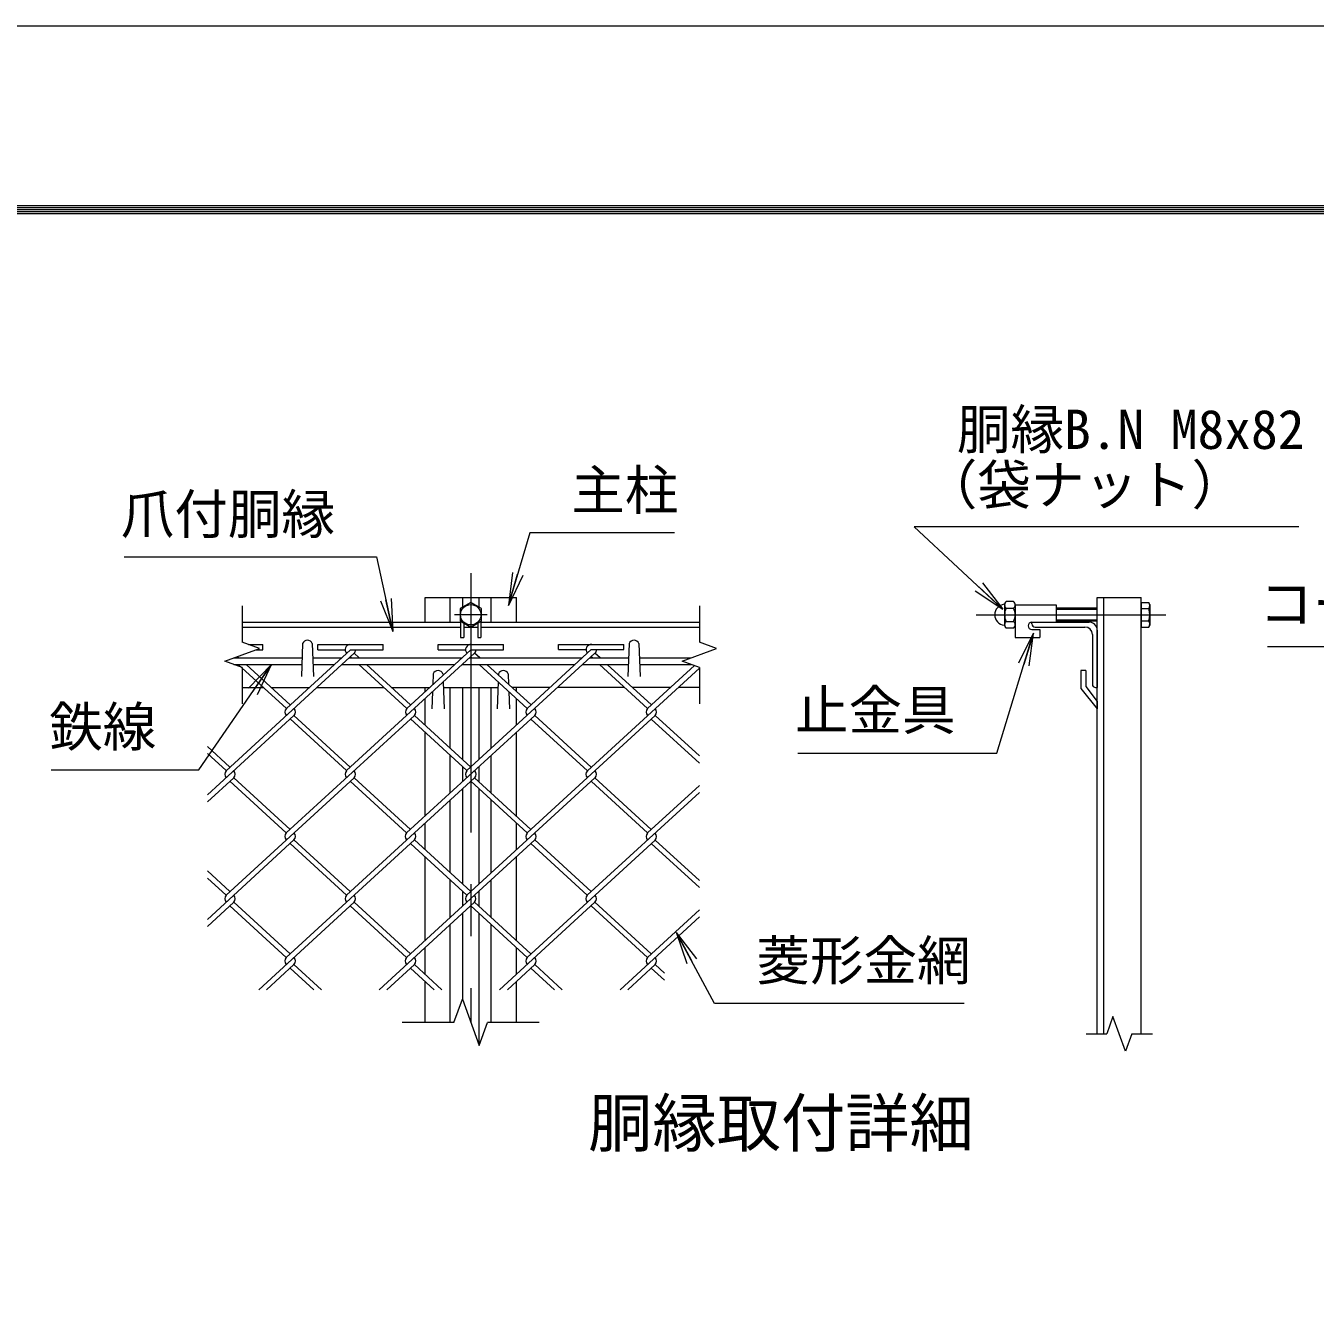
# Model space of a CAD drawing. Units: millimetres, scale not verified. Extents: x -4200 to 4200, y -2970 to 2970.
# Drawn here: x 1093 to 2672, y 1421 to 2970 of the extents above; entities that cross this region are included whole.
import ezdxf
from ezdxf.enums import TextEntityAlignment as Align

# ---------------------------------------------------------------- set-up
doc = ezdxf.new("R2010")
doc.units = ezdxf.units.MM
doc.header["$LTSCALE"] = 10
doc.linetypes.add('USER1', pattern=[50.8, 31.75, -6.35, 6.35, -6.35])
for name, color, linetype, lineweight in [('0-0_D-STR1', 1, 'Continuous', 18), ('0-1_D-STR-DIM', 7, 'Continuous', 13), ('0-2_0', 7, 'Continuous', 18), ('0-5_D-STR3', 3, 'Continuous', 13), ('0-6_D-BMK', 2, 'USER1', 13), ('0-7_D-STR2', 7, 'Continuous', 13), ('0-8_D-STR-TXT', 7, 'Continuous', 13), ('0-9_D-TTL', 7, 'Continuous', 18)]:
    doc.layers.add(name, color=color, linetype=linetype, lineweight=lineweight)
doc.layers.add('0-4_D-TTL-TXT', color=7, linetype='Continuous')
doc.styles.add('ＭＳ ゴシック', font='')
doc.styles.get('ＭＳ ゴシック').set_extended_font_data('MS Gothic')

# ---------------------------------------------------------------- blocks, each defined once
blk = doc.blocks.new('_Open')
at = {"layer": '0-2_0'}
blk.add_line((-10, 1.667), (0, 0), dxfattribs=at)
blk.add_lwpolyline([(-10, -1.667), (0, 0), (-10, 0)], dxfattribs=at)

msp = doc.modelspace()

# ---------------------------------------------------------------- linework, layer by layer
at = {"layer": '0-0_D-STR1'}
for p, q in [((1581.5, 2269.89), (1693.5, 2269.89)), ((1581.5, 2239.89), (1581.5, 2269.89)), ((1612.5, 2239.89), (1612.5, 2269.89)), ((1627.5, 2269.89), (1627.5, 2258.12)), ((1647.5, 2269.89), (1647.5, 2258.12)), ((1662.5, 2239.89), (1662.5, 2269.89)), ((1693.5, 2239.89), (1693.5, 2269.89)), ((2404.81, 1735.94), (2404.81, 2269.89)), ((2404.81, 2269.89), (2458.81, 2269.89)), ((2412.81, 1735.94), (2412.81, 2269.89)), ((2458.81, 1735.94), (2458.81, 2269.89)), ((1357.5, 2239.89), (1625, 2239.89)), ((1357.5, 2233.89), (1625, 2233.89)), ((1629, 2233.89), (1646, 2233.89)), ((1650, 2239.89), (1917.5, 2239.89)), ((1650, 2233.89), (1917.5, 2233.89)), ((2324.81, 2237.89), (2324.81, 2239.89)), ((2324.81, 2239.89), (2394.81, 2239.89)), ((2328.81, 2233.89), (2389.81, 2233.89)), ((2404.81, 2229.89), (2404.81, 2159.89)), ((1431.5, 2213.63), (1430.09, 2173.38)), ((1443.5, 2213.63), (1444.9, 2173.38)), ((1831.5, 2213.63), (1830.09, 2173.38)), ((1843.5, 2213.63), (1844.9, 2173.38)), ((2398.81, 2224.89), (2398.81, 2163.89)), ((2390.81, 2180.64), (2390.81, 2160.89)), ((1591.5, 2176.64), (1591.04, 2163.43)), ((1603.5, 2176.64), (1603.56, 2174.9)), ((1603.85, 2166.7), (1605, 2133.64)), ((1671.15, 2166.68), (1670, 2133.64)), ((1671.5, 2176.64), (1671.44, 2175.09)), ((1683.5, 2176.64), (1683.95, 2163.63)), ((1357.5, 2159.89), (1383.68, 2159.89)), ((1393.13, 2159.89), (1439.72, 2159.89)), ((1449.19, 2159.89), (1531.14, 2159.89)), ((1540.59, 2159.89), (1587.17, 2159.89)), ((1581.5, 2154.69), (1581.5, 2159.89)), ((1590.73, 2154.69), (1590, 2133.64)), ((1604.08, 2159.89), (1670.91, 2159.89)), ((1612.5, 2085.33), (1612.5, 2159.89)), ((1627.5, 2159.89), (1627.5, 2071.58)), ((1647.5, 2159.89), (1647.5, 2071.58)), ((1662.5, 2085.33), (1662.5, 2159.89)), ((1684.27, 2154.66), (1685, 2133.64)), ((1734.63, 2159.89), (1688.04, 2159.89)), ((1693.5, 2154.88), (1693.5, 2159.89)), ((1826.02, 2159.89), (1743.86, 2159.89)), ((1882.08, 2159.89), (1835.5, 2159.89)), ((1917.5, 2159.89), (1891.55, 2159.89)), ((2384.81, 2158.64), (2404.81, 2133.64)), ((2390.81, 2160.89), (2404.81, 2142.79)), ((2402.81, 2159.89), (2404.81, 2159.89)), ((1581.5, 2113.71), (1581.5, 2146.22)), ((1693.5, 2113.74), (1693.5, 2146.2)), ((2404.81, 2142.79), (2404.81, 2133.64)), ((1581.5, 2002.43), (1581.5, 2105.06)), ((1693.5, 2002.43), (1693.5, 2105.06)), ((1612.5, 2030.83), (1612.5, 2076.65)), ((1662.5, 2030.83), (1662.5, 2076.65)), ((1627.5, 2062.9), (1627.5, 2044.58)), ((1647.5, 2062.9), (1647.5, 2044.58)), ((1612.5, 1932.85), (1612.5, 2022.15)), ((1627.5, 2035.9), (1627.5, 1919.11)), ((1647.5, 2035.9), (1647.5, 1919.11)), ((1662.5, 1932.85), (1662.5, 2022.15)), ((1581.5, 1961.26), (1581.5, 1993.75)), ((1693.5, 1961.26), (1693.5, 1993.75)), ((1581.5, 1849.95), (1581.5, 1952.58)), ((1693.5, 1849.95), (1693.5, 1952.58)), ((1612.5, 1878.35), (1612.5, 1924.17)), ((1662.5, 1878.35), (1662.5, 1924.17)), ((1627.5, 1910.42), (1627.5, 1892.1)), ((1647.5, 1910.42), (1647.5, 1892.1)), ((1627.5, 1883.42), (1627.5, 1777.36)), ((1647.5, 1883.42), (1647.5, 1722.41)), ((1612.5, 1749.89), (1612.5, 1869.67)), ((1662.5, 1749.89), (1662.5, 1869.67)), ((1581.5, 1808.78), (1581.5, 1841.27)), ((1693.5, 1808.78), (1693.5, 1841.27)), ((1581.5, 1749.89), (1581.5, 1800.1)), ((1693.5, 1749.89), (1693.5, 1800.1))]:
    msp.add_line(p, q, dxfattribs=at)
msp.add_lwpolyline([(2390.81, 2180.64), (2384.81, 2180.64), (2384.81, 2158.64)], dxfattribs=at)
for centre, radius, start, end in [((2328.81, 2237.89), 4, 180, 270), ((2389.81, 2224.89), 9, 0, 90), ((2394.81, 2229.89), 10, 0, 90), ((1437.5, 2211.13), 6.5, 22.61986, 157.38014), ((1837.5, 2211.13), 6.5, 22.61986, 157.38014), ((1597.5, 2174.14), 6.5, 22.61986, 157.38014), ((1677.5, 2174.14), 6.5, 22.61986, 157.38014), ((2402.81, 2163.89), 4, 180, 270)]:
    msp.add_arc(centre, radius, start, end, dxfattribs=at)
at = {"layer": '0-1_D-STR-DIM'}
for p, q in [((1357.5, 2259.89), (1357.5, 2215.28)), ((1917.5, 2259.89), (1917.5, 2215.28)), ((1378.64, 2207.58), (1357.5, 2215.28)), ((1336.36, 2192.19), (1378.64, 2207.58)), ((1357.5, 2184.49), (1336.36, 2192.19)), ((1357.5, 2184.49), (1357.5, 2139.89)), ((1917.5, 2184.49), (1917.5, 2139.89)), ((1616.98, 1749.89), (1627.24, 1778.08)), ((1627.24, 1778.08), (1647.76, 1721.69)), ((2424.11, 1757.08), (2416.42, 1735.94)), ((2439.51, 1714.8), (2424.11, 1757.08)), ((1616.98, 1749.89), (1553.5, 1749.89)), ((1647.76, 1721.69), (1658.02, 1749.89)), ((1721.5, 1749.89), (1658.02, 1749.89)), ((2391.31, 1735.94), (2416.42, 1735.94)), ((2447.2, 1735.94), (2439.51, 1714.8)), ((2447.2, 1735.94), (2472.31, 1735.94))]:
    msp.add_line(p, q, dxfattribs=at)
msp.add_lwpolyline([(1917.5, 2184.49), (1896.36, 2192.19), (1938.64, 2207.58), (1917.5, 2215.28)], dxfattribs=at)
at = {"layer": '0-5_D-STR3'}
for p, q in [((2291.31, 2261.35), (2291.31, 2236.66)), ((2291.31, 2261.35), (2291.31, 2236.66)), ((2302.31, 2265.09), (2293.31, 2265.09)), ((2304.31, 2261.35), (2304.31, 2236.66)), ((2304.31, 2261.35), (2304.31, 2236.66)), ((2304.31, 2260.89), (2354.31, 2260.89)), ((2304.31, 2260.89), (2304.31, 2220.89)), ((2354.31, 2260.89), (2354.31, 2239.89)), ((2458.81, 2263.9), (2468.02, 2263.9)), ((2458.81, 2263.9), (2458.81, 2233.87)), ((2469.41, 2261.49), (2468.02, 2263.9)), ((2469.41, 2261.49), (2469.41, 2236.29)), ((2293.31, 2256.99), (2302.31, 2256.99)), ((2404.81, 2256.89), (2354.31, 2256.89)), ((2404.81, 2255.39), (2354.31, 2255.39)), ((2458.81, 2256.39), (2468.02, 2256.39)), ((1625, 2241.09), (1625, 2220.89)), ((1629, 2238.78), (1629, 2220.89)), ((1646, 2238.78), (1646, 2220.89)), ((1650, 2241.09), (1650, 2220.89)), ((2293.31, 2240.79), (2302.31, 2240.79)), ((2302.31, 2232.69), (2293.31, 2232.69)), ((2324.81, 2239.89), (2354.31, 2239.89)), ((2324.81, 2230.89), (2334.31, 2230.89)), ((2334.31, 2230.89), (2334.31, 2220.89)), ((2404.81, 2242.39), (2354.31, 2242.39)), ((2404.81, 2240.89), (2354.31, 2240.89)), ((2458.81, 2241.38), (2468.02, 2241.38)), ((2458.81, 2233.87), (2468.02, 2233.87)), ((2469.41, 2236.29), (2468.02, 2233.87)), ((1625, 2220.89), (1629, 2220.89)), ((1646, 2220.89), (1650, 2220.89)), ((2304.31, 2220.89), (2334.31, 2220.89)), ((1347.18, 2196.13), (1430.89, 2196.13)), ((1444.11, 2196.13), (1479.27, 2196.13)), ((1488.74, 2196.13), (1626.72, 2196.13)), ((1635.96, 2196.13), (1774.18, 2196.13)), ((1783.41, 2196.13), (1830.89, 2196.13)), ((1844.11, 2196.13), (1907.18, 2196.13)), ((1347.52, 2188.13), (1430.61, 2188.13)), ((1444.39, 2188.13), (1470.54, 2188.13)), ((1480.01, 2188.13), (1617.99, 2188.13)), ((1627.23, 2188.13), (1765.45, 2188.13)), ((1774.68, 2188.13), (1830.61, 2188.13)), ((1844.39, 2188.13), (1907.52, 2188.13))]:
    msp.add_line(p, q, dxfattribs=at)
msp.add_lwpolyline([(1650.5, 2256.39), (1637.5, 2263.9), (1624.5, 2256.39), (1624.5, 2241.38), (1637.5, 2233.87), (1650.5, 2241.38)], close=True, dxfattribs=at)
msp.add_circle((1637.5, 2248.89), 12.5, dxfattribs=at)
for centre, radius, start, end in [((2292.31, 2248.89), 13, 97.16806, 262.83194), ((2290.56, 2262.78), 1, 277.16806, 350.16084), ((2296.39, 2261.04), 5.08, 127.21089, 232.78911), ((2299.23, 2261.04), 5.08, 307.21089, 52.78911), ((2462.53, 2260.14), 6.64, 325.61585, 34.38415), ((2308.71, 2248.89), 17.4, 152.26063, 207.73937), ((2286.91, 2248.89), 17.4, 332.26063, 27.73937), ((2444.34, 2248.89), 24.84, 342.4121, 17.5879), ((2290.56, 2234.99), 1, 16.57981, 82.83194), ((2296.41, 2236.74), 5.1, 127.42505, 232.57495), ((2299.21, 2236.74), 5.1, 307.42505, 52.57495), ((2324.81, 2235.39), 4.5, 90, 270), ((2462.53, 2237.63), 6.64, 325.61585, 34.38415)]:
    msp.add_arc(centre, radius, start, end, dxfattribs=at)
at = {"layer": '0-6_D-BMK'}
for p, q in [((1637.5, 2299.89), (1637.5, 1749.89)), ((1657.5, 2248.89), (1617.5, 2248.89)), ((2256.34, 2248.89), (2488.81, 2248.89))]:
    msp.add_line(p, q, dxfattribs=at)
at = {"layer": '0-7_D-STR2'}
for p, q in [((1365.13, 2212.5), (1382.69, 2212.5)), ((1382.69, 2206.1), (1382.69, 2212.5)), ((1450.15, 2206.1), (1450.15, 2212.5)), ((1450.15, 2212.5), (1530.15, 2212.5)), ((1530.15, 2206.1), (1530.15, 2212.5)), ((1597.61, 2206.1), (1597.61, 2212.5)), ((1597.61, 2212.5), (1677.61, 2212.5)), ((1677.61, 2206.1), (1677.61, 2212.5)), ((1745.17, 2206.2), (1745.17, 2212.6)), ((1745.17, 2212.6), (1825.17, 2212.6)), ((1825.17, 2206.2), (1825.17, 2212.6)), ((1494.89, 2201.76), (1337.97, 2057.97)), ((1353.58, 2196.13), (1351.76, 2197.8)), ((1374.58, 2206.1), (1382.69, 2206.1)), ((1490.15, 2206.1), (1411.69, 2134.2)), ((1450.15, 2206.1), (1483.73, 2206.1)), ((1642.22, 2201.87), (1485.31, 2058.08)), ((1490.15, 2206.1), (1530.15, 2206.1)), ((1491.56, 2196.13), (1490.15, 2197.42)), ((1501.03, 2196.13), (1494.89, 2201.76)), ((1637.61, 2206.1), (1559.14, 2134.2)), ((1597.61, 2206.1), (1631.18, 2206.1)), ((1789.68, 2201.87), (1632.76, 2058.08)), ((1639.02, 2196.13), (1637.49, 2197.53)), ((1637.61, 2206.1), (1677.61, 2206.1)), ((1648.49, 2196.13), (1642.22, 2201.87)), ((1785.17, 2206.2), (1706.6, 2134.2)), ((1745.17, 2206.2), (1778.75, 2206.2)), ((1786.47, 2196.13), (1784.94, 2197.53)), ((1785.17, 2206.2), (1825.17, 2206.2)), ((1795.94, 2196.13), (1789.68, 2201.87)), ((1411.69, 2134.2), (1352.83, 2188.13)), ((1416.42, 2138.54), (1362.31, 2188.13)), ((1559.14, 2134.2), (1500.29, 2188.13)), ((1563.88, 2138.54), (1509.76, 2188.13)), ((1706.6, 2134.2), (1647.75, 2188.13)), ((1711.33, 2138.54), (1657.22, 2188.13)), ((1917.5, 2183.66), (1780.32, 2057.96)), ((1854.05, 2134.2), (1795.2, 2188.13)), ((1858.79, 2138.54), (1804.67, 2188.13)), ((1911.37, 2186.72), (1854.05, 2134.2)), ((1421.05, 2125.64), (1315, 2028.46)), ((1568.5, 2125.63), (1411.58, 1981.84)), ((1485.31, 2058.08), (1416.32, 2121.3)), ((1490.04, 2062.42), (1421.05, 2125.64)), ((1715.95, 2125.63), (1559.03, 1981.84)), ((1632.76, 2058.08), (1563.77, 2121.3)), ((1637.5, 2062.42), (1568.51, 2125.64)), ((1863.41, 2125.63), (1706.49, 1981.84)), ((1780.32, 2057.96), (1711.21, 2121.29)), ((1785.06, 2062.3), (1715.95, 2125.63)), ((1917.5, 2067.38), (1858.67, 2121.29)), ((1917.5, 2076.06), (1863.41, 2125.63)), ((1342.59, 2062.42), (1315, 2087.7)), ((1337.85, 2058.08), (1315, 2079.02)), ((1347.32, 2049.4), (1315, 2019.78)), ((1494.78, 2049.4), (1337.85, 1905.6)), ((1411.58, 1981.84), (1342.59, 2045.06)), ((1416.32, 1986.18), (1347.32, 2049.4)), ((1642.24, 2049.4), (1485.31, 1905.6)), ((1559.03, 1981.84), (1490.04, 2045.06)), ((1563.77, 1986.18), (1494.78, 2049.4)), ((1789.68, 2049.39), (1632.76, 1905.6)), ((1706.49, 1981.84), (1637.5, 2045.06)), ((1711.23, 1986.18), (1642.24, 2049.4)), ((1853.93, 1981.83), (1785.36, 2044.67)), ((1858.67, 1986.17), (1789.68, 2049.39)), ((1917.5, 2040.08), (1853.93, 1981.83)), ((1917.5, 2031.4), (1780.22, 1905.6)), ((1421.05, 1973.16), (1315, 1875.98)), ((1568.51, 1973.16), (1411.58, 1829.36)), ((1485.31, 1905.6), (1416.32, 1968.82)), ((1490.04, 1909.94), (1421.05, 1973.16)), ((1715.96, 1973.16), (1559.03, 1829.36)), ((1632.76, 1905.6), (1564.18, 1968.44)), ((1637.5, 1909.94), (1568.51, 1973.16)), ((1863.41, 1973.15), (1706.49, 1829.36)), ((1780.22, 1905.6), (1711.23, 1968.82)), ((1784.95, 1909.94), (1715.96, 1973.16)), ((1917.5, 1914.9), (1858.67, 1968.81)), ((1917.5, 1923.58), (1863.41, 1973.15)), ((1342.59, 1909.94), (1315, 1935.22)), ((1337.85, 1905.6), (1315, 1926.54)), ((1347.32, 1896.92), (1315, 1867.3)), ((1416.32, 1833.7), (1347.32, 1896.92)), ((1494.78, 1896.92), (1377.97, 1789.89)), ((1563.77, 1833.7), (1494.78, 1896.92)), ((1642.24, 1896.92), (1525.43, 1789.89)), ((1711.23, 1833.7), (1642.24, 1896.92)), ((1789.69, 1896.92), (1672.88, 1789.89)), ((1858.68, 1833.7), (1789.69, 1896.92)), ((1411.58, 1829.36), (1342.59, 1892.58)), ((1559.03, 1829.36), (1490.04, 1892.58)), ((1706.49, 1829.36), (1637.5, 1892.58)), ((1853.95, 1829.36), (1784.95, 1892.58)), ((1917.5, 1887.6), (1853.95, 1829.36)), ((1917.5, 1878.92), (1820.34, 1789.89)), ((1421.05, 1820.68), (1387.44, 1789.89)), ((1445.19, 1789.89), (1416.32, 1816.34)), ((1454.66, 1789.89), (1421.05, 1820.68)), ((1568.51, 1820.68), (1534.9, 1789.89)), ((1592.64, 1789.89), (1563.77, 1816.34)), ((1602.12, 1789.89), (1568.51, 1820.68)), ((1715.96, 1820.68), (1682.36, 1789.89)), ((1740.1, 1789.89), (1711.23, 1816.34)), ((1749.57, 1789.89), (1715.96, 1820.68)), ((1863.42, 1820.68), (1829.81, 1789.89)), ((1875, 1801.39), (1858.68, 1816.34)), ((1875, 1810.07), (1863.42, 1820.68))]:
    msp.add_line(p, q, dxfattribs=at)
for centre, start, end in [((1490.15, 2206.1), 95, 222.5), ((1637.61, 2206.1), 85, 222.5), ((1785.17, 2206.2), 85, 222.5), ((1490.15, 2206.1), 317.5, 0), ((1637.61, 2206.1), 317.5, 0), ((1785.06, 2206.1), 317.5, 0.89905), ((1416.42, 2129.86), 137.5, 222.5), ((1416.42, 2129.86), 317.5, 42.5), ((1563.88, 2129.86), 137.5, 222.5), ((1563.88, 2129.86), 317.5, 42.5), ((1711.33, 2129.86), 137.5, 222.5), ((1711.33, 2129.86), 317.5, 42.5), ((1858.79, 2129.86), 137.5, 222.5), ((1858.79, 2129.86), 317.5, 42.5), ((1342.69, 2053.62), 137.5, 222.5), ((1342.69, 2053.62), 317.5, 42.5), ((1490.15, 2053.62), 137.5, 222.5), ((1490.15, 2053.62), 317.5, 42.5), ((1637.61, 2053.62), 137.5, 222.5), ((1637.61, 2053.62), 317.5, 42.5), ((1785.06, 2053.62), 137.5, 222.5), ((1785.06, 2053.62), 317.5, 42.5), ((1416.32, 1977.5), 137.5, 222.5), ((1416.32, 1977.5), 317.5, 42.5), ((1563.77, 1977.5), 137.5, 222.5), ((1563.77, 1977.5), 317.5, 42.5), ((1711.33, 1977.38), 137.5, 222.5), ((1711.33, 1977.38), 317.5, 42.5), ((1858.79, 1977.38), 137.5, 222.5), ((1858.79, 1977.38), 317.5, 42.5), ((1342.58, 1901.25), 137.5, 222.5), ((1342.58, 1901.25), 317.5, 42.5), ((1490.03, 1901.25), 137.5, 222.5), ((1490.03, 1901.25), 317.5, 42.5), ((1637.49, 1901.25), 137.5, 222.5), ((1637.49, 1901.25), 317.5, 42.5), ((1784.94, 1901.25), 137.5, 222.5), ((1784.94, 1901.25), 317.5, 42.5), ((1416.32, 1825.02), 137.5, 222.5), ((1416.32, 1825.02), 317.5, 42.5), ((1563.77, 1825.02), 137.5, 222.5), ((1563.77, 1825.02), 317.5, 42.5), ((1711.33, 1824.9), 137.5, 222.5), ((1711.33, 1824.9), 317.5, 42.5), ((1858.79, 1824.9), 137.5, 222.5), ((1858.79, 1824.9), 317.5, 42.5)]:
    msp.add_arc(centre, 6.42, start, end, dxfattribs=at)
at = {"layer": '0-8_D-STR-TXT'}
for points in [[(2651.73, 2356.77), (2180.5, 2356.77), (2287.73, 2257.12)], [(1887.09, 2349.39), (1709.77, 2349.39), (1684.31, 2262.26)], [(1212.99, 2319.75), (1522.04, 2319.75), (1541.54, 2230.17)], [(2037.92, 2079.34), (2281.73, 2079.34), (2326.06, 2224.49)], [(2613.44, 2209.99), (3169.69, 2209.99), (3219.56, 2131.26)], [(1123.52, 2059), (1304.4, 2059), (1392.39, 2186.48)], [(2241.74, 1772.98), (1936.25, 1772.98), (1890.36, 1858.05)]]:
    msp.add_lwpolyline(points, dxfattribs=at)
at = {"layer": '0-9_D-TTL', "color": 2}
msp.add_lwpolyline([(-4200, 2970), (4200, 2970), (4200, -2970), (-4200, -2970)], close=True, dxfattribs=at)
at = {"layer": '0-9_D-TTL'}
for points in [[(-3930, 2750), (3930, 2750), (3930, -2750), (-3930, -2750)], [(-3927.5, 2747.5), (3927.5, 2747.5), (3927.5, -2747.5), (-3927.5, -2747.5)], [(-3925, 2745), (3925, 2745), (3925, -2745), (-3925, -2745)], [(-3922.5, 2742.5), (3922.5, 2742.5), (3922.5, -2742.5), (-3922.5, -2742.5)], [(-3920, 2740), (3920, 2740), (3920, -2740), (-3920, -2740)]]:
    msp.add_lwpolyline(points, close=True, dxfattribs=at)

# ---------------------------------------------------------------- block references
at = {"layer": '0-8_D-STR-TXT', "xscale": 4, "yscale": 4}
for p, rotation in [((1683.75, 2260.34), 253.7123), ((2289.2, 2255.76), 317.09684), ((1541.96, 2228.22), 282.27872), ((2326.64, 2226.4), 73.01941), ((1393.53, 2188.13), 55.3852), ((1889.41, 1859.81), 118.34149)]:
    msp.add_blockref('_Open', p, dxfattribs=dict(at, rotation=rotation))

# ---------------------------------------------------------------- texts
at = {"layer": '0-4_D-TTL-TXT', "style": 'ＭＳ ゴシック'}
msp.add_text('胴縁取付詳細', height=57.7, dxfattribs=at).set_placement((1781.25, 1580.52), align=Align.BOTTOM_LEFT)
at = {"layer": '0-8_D-STR-TXT', "style": 'ＭＳ ゴシック'}
for s, p in [('胴縁B.N M8x82', (2232.95, 2437.5)), ('主柱', (1760.69, 2363.12)), ('（袋ナット）', (2192.34, 2369.61)), ('爪付胴縁', (1208.93, 2333.73)), ('コーナープレート', (2603.29, 2224.22)), ('止金具', (2034.62, 2093.58)), ('鉄線', (1121.24, 2073.36)), ('菱形金網', (1987.43, 1787.21))]:
    msp.add_text(s, height=48.09, dxfattribs=at).set_placement(p, align=Align.BOTTOM_LEFT)

doc.saveas('drawing.dxf')
